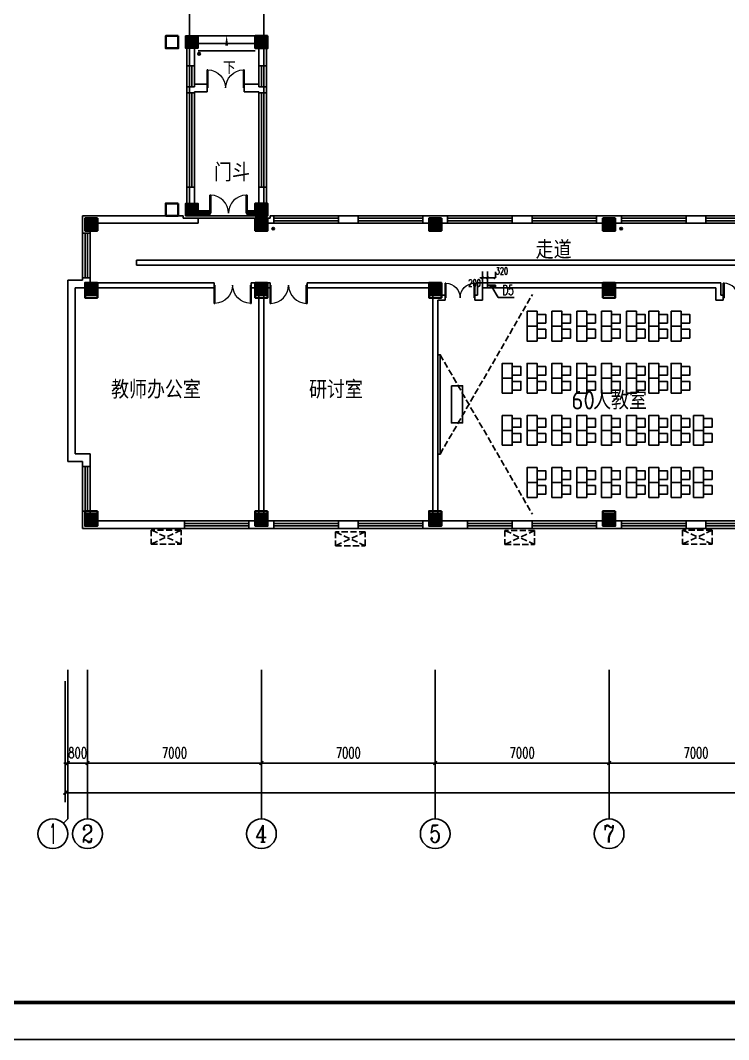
# Model space of a CAD drawing. Extents: x 0 to 302064749, y -59725395 to 1524223.
# Drawn here: x 207932774 to 210784476, y -11208410 to -7100807 of the extents above; entities that cross this region are included whole.
import ezdxf
from ezdxf.enums import TextEntityAlignment as Align

# ---------------------------------------------------------------- set-up
doc = ezdxf.new("R2010")
doc.units = 0
doc.header["$LTSCALE"] = 1000
doc.linetypes.add('DASH', pattern=[0.35, 0.25, -0.1])
for name, color, linetype in [('0-底图', 7, 'Continuous'), ('AXIS', 3, 'Continuous'), ('AXIS_TEXT', 7, 'Continuous'), ('BTTK', 7, 'Continuous'), ('CABLETRAY', 4, 'Continuous'), ('COLU', 7, 'Continuous'), ('COLU_HATCH', 251, 'Continuous'), ('CURTWALL', 4, 'Continuous'), ('DIM_SYMB', 3, 'Continuous'), ('PUB_TEXT', 7, 'Continuous'), ('PUB_TITLE', 4, 'Continuous'), ('STAIR', 2, 'Continuous'), ('TEXT', 7, 'Continuous'), ('WALL', 2, 'Continuous'), ('WINDOW', 4, 'Continuous'), ('家具', 8, 'Continuous'), ('排水', 153, 'Continuous'), ('电洞建筑', 20, 'Continuous'), ('看线', 30, 'Continuous'), ('空调外机', 211, 'Continuous')]:
    doc.layers.add(name, color=color, linetype=linetype)
doc.layers.add('砼柱', color=2, linetype='Continuous', lineweight=35)
doc.styles.add('_TCH_AXIS', font='COMPLEX', dxfattribs={"bigfont": 'GBCBIG'})
doc.styles.add('_TCH_DIM', font='SIMPLEX', dxfattribs={"width": 0.8, "height": 5, "bigfont": 'HZTXT'})
doc.styles.add('_TEL_DIM', font='simplex.shx', dxfattribs={"width": 0.8, "height": 3.5, "bigfont": 'gbcbig.shx'})
doc.styles.add('A_DIM_T3', font='simplex.shx', dxfattribs={"width": 0.7, "bigfont": 'gbcbig.shx'})
doc.styles.add('COMPLEX', font='COMPLEX')
doc.styles.add('HZ(TK)', font='geniso.shx', dxfattribs={"width": 0.9, "bigfont": 'hztxt.shx'})
doc.styles.get("Standard").update_dxf_attribs({"font": 'geniso.shx', "bigfont": 'hztxt.shx'})
doc.dimstyles.new('_TCH_ARCH&&100', dxfattribs={"dimtxt": 280, "dimasz": 100, "dimexe": 250, "dimexo": 300, "dimgap": 135, "dimtad": 1, "dimdec": 0, "dimzin": 0, "dimdsep": 46, "dimtxsty": 'A_DIM_T3', "dimblk": 'ARCHTICK', "dimcen": 0.09, "dimclrt": 7, "dimazin": 2, "dimtfac": 1, "dimtdec": 0, "dimtix": 1, "dimtmove": 2, "dimatfit": 3, "dimfxl": 150, "dimtolj": 1, "dimtzin": 0, "dimarcsym": 0})
doc.dimstyles.new('_TCH_ARCH&&150', dxfattribs={"dimtxt": 420, "dimasz": 150, "dimexe": 375, "dimexo": 450, "dimgap": 202.5, "dimtad": 1, "dimdec": 0, "dimzin": 0, "dimdsep": 46, "dimtxsty": 'A_DIM_T3', "dimblk": 'ARCHTICK', "dimcen": 0.09, "dimclrt": 7, "dimazin": 2, "dimtfac": 1, "dimtdec": 0, "dimtix": 1, "dimtmove": 2, "dimatfit": 3, "dimfxl": 150, "dimtolj": 1, "dimtzin": 0, "dimarcsym": 0})

# ---------------------------------------------------------------- blocks, each defined once
blk = doc.blocks.new('vhtemplate_2020年新竖式图框_A0')
at = {"layer": 'PUB_TITLE', "color": 7}
blk.add_lwpolyline([(0, 0), (1189, 0), (1189, 841), (0, 841)], close=True, dxfattribs=at)
at = {"layer": 'PUB_TITLE', "const_width": 1}
blk.add_lwpolyline([(25, 10), (1179, 10), (1179, 831), (25, 831)], close=True, dxfattribs=at)
at = {"layer": 'BTTK', "color": 4, "style": 'HZ(TK)', "width": 0.9}
for tag, p in [('合作单位', (1144, 743.5)), ('建设单位', (1144, 209.5)), ('工程名称', (1144, 176.5)), ('子项名称', (1154, 160)), ('图纸名称', (1144, 141))]:
    blk.add_attdef(tag, text='', height=3.5, dxfattribs=at).set_placement(p, align=Align.MIDDLE_CENTER)
for tag, p in [('注册证书号', (1156.5, 309.01)), ('注册印章号', (1156.5, 301.01)), ('设计号', (1154, 193)), ('图别', (1137.75, 34)), ('图号', (1170.25, 34)), ('版本号', (1137.75, 26)), ('日期', (1170.25, 26))]:
    blk.add_attdef(tag, text='', height=3.5, dxfattribs=at).set_placement(p, align=Align.MIDDLE)
blk = doc.blocks.new('_ArchTick')
at = {"color": 0, "linetype": 'ByBlock', "const_width": 0.4}
blk.add_lwpolyline([(-0.5, -0.5), (0.5, 0.5)], dxfattribs=at)
blk = doc.blocks.new('*D990')
at = {"layer": 'Defpoints', "color": 0, "transparency": 16777216}
for p in [(2077230, -81232), (2077550, -80935), (2077550, -81232)]:
    blk.add_point(p, dxfattribs=at)
at = {"layer": '电洞建筑', "color": 0, "lineweight": -2, "transparency": 16777216}
for p, q in [((2077230, -80932), (2077230, -80685)), ((2077550, -80932), (2077550, -80685)), ((2077230, -80935), (2077550, -80935))]:
    blk.add_line(p, q, dxfattribs=at)
at = {"layer": '电洞建筑', "color": 0, "lineweight": -2, "transparency": 16777216, "xscale": 100, "yscale": 100, "zscale": 100, "rotation": 180}
blk.add_blockref('_ArchTick', (2077230, -80935), dxfattribs=at)
at = {"layer": '电洞建筑', "color": 0, "lineweight": -2, "transparency": 16777216, "xscale": 100, "yscale": 100, "zscale": 100}
blk.add_blockref('_ArchTick', (2077550, -80935), dxfattribs=at)
at = {"layer": '电洞建筑', "color": 7, "transparency": 16777216, "insert": (2077813, -80658), "char_height": 280, "attachment_point": 5, "style": 'A_DIM_T3'}
blk.add_mtext('\\A1;320', dxfattribs=at)
blk = doc.blocks.new('js')
at = {"layer": '家具', "linetype": 'DASH'}
for points in [[(569568, 805988), (573281, 812418)], [(569568, 809988), (573281, 803558)]]:
    blk.add_lwpolyline(points, dxfattribs=at)
at = {"layer": '家具'}
for points in [[(573068, 811738), (573068, 811138), (573468, 811138), (573468, 811738)], [(574068, 811738), (574068, 811138), (574468, 811138), (574468, 811738)], [(575068, 811738), (575068, 811138), (575468, 811138), (575468, 811738)], [(576068, 811738), (576068, 811138), (576468, 811138), (576468, 811738)], [(577068, 811738), (577068, 811138), (577468, 811138), (577468, 811738)], [(577968, 811738), (577968, 811138), (578368, 811138), (578368, 811738)], [(578868, 811738), (578868, 811138), (579268, 811138), (579268, 811738)], [(573468, 811613), (573468, 811263), (573818, 811263), (573818, 811613)], [(574468, 811613), (574468, 811263), (574818, 811263), (574818, 811613)], [(575468, 811613), (575468, 811263), (575818, 811263), (575818, 811613)], [(576468, 811613), (576468, 811263), (576818, 811263), (576818, 811613)], [(577468, 811613), (577468, 811263), (577818, 811263), (577818, 811613)], [(578368, 811613), (578368, 811263), (578718, 811263), (578718, 811613)], [(579268, 811613), (579268, 811263), (579618, 811263), (579618, 811613)], [(573068, 811138), (573068, 810538), (573468, 810538), (573468, 811138)], [(573468, 811013), (573468, 810663), (573818, 810663), (573818, 811013)], [(574068, 811138), (574068, 810538), (574468, 810538), (574468, 811138)], [(574468, 811013), (574468, 810663), (574818, 810663), (574818, 811013)], [(575068, 811138), (575068, 810538), (575468, 810538), (575468, 811138)], [(575468, 811013), (575468, 810663), (575818, 810663), (575818, 811013)], [(576068, 811138), (576068, 810538), (576468, 810538), (576468, 811138)], [(576468, 811013), (576468, 810663), (576818, 810663), (576818, 811013)], [(577068, 811138), (577068, 810538), (577468, 810538), (577468, 811138)], [(577468, 811013), (577468, 810663), (577818, 810663), (577818, 811013)], [(577968, 811138), (577968, 810538), (578368, 810538), (578368, 811138)], [(578368, 811013), (578368, 810663), (578718, 810663), (578718, 811013)], [(578868, 811138), (578868, 810538), (579268, 810538), (579268, 811138)], [(579268, 811013), (579268, 810663), (579618, 810663), (579618, 811013)], [(569468, 805988), (569468, 809988), (569568, 809988), (569568, 805988)], [(572068, 809038), (572068, 809638), (572468, 809638), (572468, 809038)], [(573068, 809038), (573068, 809638), (573468, 809638), (573468, 809038)], [(574068, 809038), (574068, 809638), (574468, 809638), (574468, 809038)], [(575068, 809038), (575068, 809638), (575468, 809638), (575468, 809038)], [(576068, 809038), (576068, 809638), (576468, 809638), (576468, 809038)], [(577068, 809038), (577068, 809638), (577468, 809638), (577468, 809038)], [(577968, 809038), (577968, 809638), (578368, 809638), (578368, 809038)], [(578868, 809038), (578868, 809638), (579268, 809638), (579268, 809038)], [(572468, 809163), (572468, 809513), (572818, 809513), (572818, 809163)], [(573468, 809163), (573468, 809513), (573818, 809513), (573818, 809163)], [(574468, 809163), (574468, 809513), (574818, 809513), (574818, 809163)], [(575468, 809163), (575468, 809513), (575818, 809513), (575818, 809163)], [(576468, 809163), (576468, 809513), (576818, 809513), (576818, 809163)], [(577468, 809163), (577468, 809513), (577818, 809513), (577818, 809163)], [(578368, 809163), (578368, 809513), (578718, 809513), (578718, 809163)], [(579268, 809163), (579268, 809513), (579618, 809513), (579618, 809163)], [(572068, 808438), (572068, 809038), (572468, 809038), (572468, 808438)], [(572468, 808563), (572468, 808913), (572818, 808913), (572818, 808563)], [(573068, 808438), (573068, 809038), (573468, 809038), (573468, 808438)], [(573468, 808563), (573468, 808913), (573818, 808913), (573818, 808563)], [(574068, 808438), (574068, 809038), (574468, 809038), (574468, 808438)], [(574468, 808563), (574468, 808913), (574818, 808913), (574818, 808563)], [(575068, 808438), (575068, 809038), (575468, 809038), (575468, 808438)], [(575468, 808563), (575468, 808913), (575818, 808913), (575818, 808563)], [(576068, 808438), (576068, 809038), (576468, 809038), (576468, 808438)], [(576468, 808563), (576468, 808913), (576818, 808913), (576818, 808563)], [(577068, 808438), (577068, 809038), (577468, 809038), (577468, 808438)], [(577468, 808563), (577468, 808913), (577818, 808913), (577818, 808563)], [(577968, 808438), (577968, 809038), (578368, 809038), (578368, 808438)], [(578368, 808563), (578368, 808913), (578718, 808913), (578718, 808563)], [(578868, 808438), (578868, 809038), (579268, 809038), (579268, 808438)], [(579268, 808563), (579268, 808913), (579618, 808913), (579618, 808563)], [(570018, 808738), (570468, 808738), (570468, 807238), (570018, 807238)], [(572068, 806938), (572068, 807538), (572468, 807538), (572468, 806938)], [(572468, 807063), (572468, 807413), (572818, 807413), (572818, 807063)], [(573068, 806938), (573068, 807538), (573468, 807538), (573468, 806938)], [(573468, 807063), (573468, 807413), (573818, 807413), (573818, 807063)], [(574068, 806938), (574068, 807538), (574468, 807538), (574468, 806938)], [(574468, 807063), (574468, 807413), (574818, 807413), (574818, 807063)], [(575068, 806938), (575068, 807538), (575468, 807538), (575468, 806938)], [(575468, 807063), (575468, 807413), (575818, 807413), (575818, 807063)], [(576068, 806938), (576068, 807538), (576468, 807538), (576468, 806938)], [(576468, 807063), (576468, 807413), (576818, 807413), (576818, 807063)], [(577068, 806938), (577068, 807538), (577468, 807538), (577468, 806938)], [(577468, 807063), (577468, 807413), (577818, 807413), (577818, 807063)], [(577968, 806938), (577968, 807538), (578368, 807538), (578368, 806938)], [(578368, 807063), (578368, 807413), (578718, 807413), (578718, 807063)], [(578868, 806938), (578868, 807538), (579268, 807538), (579268, 806938)], [(579268, 807063), (579268, 807413), (579618, 807413), (579618, 807063)], [(579768, 806938), (579768, 807538), (580168, 807538), (580168, 806938)], [(580168, 807063), (580168, 807413), (580518, 807413), (580518, 807063)], [(572068, 806338), (572068, 806938), (572468, 806938), (572468, 806338)], [(572468, 806463), (572468, 806813), (572818, 806813), (572818, 806463)], [(573068, 806338), (573068, 806938), (573468, 806938), (573468, 806338)], [(573468, 806463), (573468, 806813), (573818, 806813), (573818, 806463)], [(574068, 806338), (574068, 806938), (574468, 806938), (574468, 806338)], [(574468, 806463), (574468, 806813), (574818, 806813), (574818, 806463)], [(575068, 806338), (575068, 806938), (575468, 806938), (575468, 806338)], [(575468, 806463), (575468, 806813), (575818, 806813), (575818, 806463)], [(576068, 806338), (576068, 806938), (576468, 806938), (576468, 806338)], [(576468, 806463), (576468, 806813), (576818, 806813), (576818, 806463)], [(577068, 806338), (577068, 806938), (577468, 806938), (577468, 806338)], [(577468, 806463), (577468, 806813), (577818, 806813), (577818, 806463)], [(577968, 806338), (577968, 806938), (578368, 806938), (578368, 806338)], [(578368, 806463), (578368, 806813), (578718, 806813), (578718, 806463)], [(578868, 806338), (578868, 806938), (579268, 806938), (579268, 806338)], [(579268, 806463), (579268, 806813), (579618, 806813), (579618, 806463)], [(579768, 806338), (579768, 806938), (580168, 806938), (580168, 806338)], [(580168, 806463), (580168, 806813), (580518, 806813), (580518, 806463)], [(573068, 804838), (573068, 805438), (573468, 805438), (573468, 804838)], [(573468, 804963), (573468, 805313), (573818, 805313), (573818, 804963)], [(574068, 804838), (574068, 805438), (574468, 805438), (574468, 804838)], [(574468, 804963), (574468, 805313), (574818, 805313), (574818, 804963)], [(575068, 804838), (575068, 805438), (575468, 805438), (575468, 804838)], [(575468, 804963), (575468, 805313), (575818, 805313), (575818, 804963)], [(576068, 804838), (576068, 805438), (576468, 805438), (576468, 804838)], [(576468, 804963), (576468, 805313), (576818, 805313), (576818, 804963)], [(577068, 804838), (577068, 805438), (577468, 805438), (577468, 804838)], [(577468, 804963), (577468, 805313), (577818, 805313), (577818, 804963)], [(577968, 804838), (577968, 805438), (578368, 805438), (578368, 804838)], [(578368, 804963), (578368, 805313), (578718, 805313), (578718, 804963)], [(578868, 804838), (578868, 805438), (579268, 805438), (579268, 804838)], [(579268, 804963), (579268, 805313), (579618, 805313), (579618, 804963)], [(579768, 804838), (579768, 805438), (580168, 805438), (580168, 804838)], [(580168, 804963), (580168, 805313), (580518, 805313), (580518, 804963)], [(573068, 804238), (573068, 804838), (573468, 804838), (573468, 804238)], [(573468, 804363), (573468, 804713), (573818, 804713), (573818, 804363)], [(574068, 804238), (574068, 804838), (574468, 804838), (574468, 804238)], [(574468, 804363), (574468, 804713), (574818, 804713), (574818, 804363)], [(575068, 804238), (575068, 804838), (575468, 804838), (575468, 804238)], [(575468, 804363), (575468, 804713), (575818, 804713), (575818, 804363)], [(576068, 804238), (576068, 804838), (576468, 804838), (576468, 804238)], [(576468, 804363), (576468, 804713), (576818, 804713), (576818, 804363)], [(577068, 804238), (577068, 804838), (577468, 804838), (577468, 804238)], [(577468, 804363), (577468, 804713), (577818, 804713), (577818, 804363)], [(577968, 804238), (577968, 804838), (578368, 804838), (578368, 804238)], [(578368, 804363), (578368, 804713), (578718, 804713), (578718, 804363)], [(578868, 804238), (578868, 804838), (579268, 804838), (579268, 804238)], [(579268, 804363), (579268, 804713), (579618, 804713), (579618, 804363)], [(579768, 804238), (579768, 804838), (580168, 804838), (580168, 804238)], [(580168, 804363), (580168, 804713), (580518, 804713), (580518, 804363)]]:
    blk.add_lwpolyline(points, close=True, dxfattribs=at)
blk = doc.blocks.new('ng')
at = {"layer": '排水'}
for p, q in [((345991, 781358), (346091, 781358)), ((346041, 781408), (346041, 781308))]:
    blk.add_line(p, q, dxfattribs=at)
blk.add_circle((346041, 781358), 50, dxfattribs=at)
blk = doc.blocks.new('1111')
at = {"layer": 'COLU_HATCH'}
h = blk.add_hatch(color=256, dxfattribs=at)
h.dxf.hatch_style = 1
h.paths.add_polyline_path([(1103542, 1047441), (1103542, 1047941), (1103042, 1047941), (1103042, 1047441)])
h = blk.add_hatch(color=256, dxfattribs=at)
h.dxf.hatch_style = 1
h.paths.add_polyline_path([(1106342, 1047441), (1106342, 1047941), (1105842, 1047941), (1105842, 1047441)])
h = blk.add_hatch(color=256, dxfattribs=at)
h.dxf.hatch_style = 1
h.paths.add_polyline_path([(1103542, 1040691), (1103542, 1041191), (1103042, 1041191), (1103042, 1040691)])
h = blk.add_hatch(color=256, dxfattribs=at)
h.dxf.hatch_style = 1
h.paths.add_polyline_path([(1106342, 1040691), (1106342, 1041191), (1105842, 1041191), (1105842, 1040691)])
h = blk.add_hatch(color=256, dxfattribs=at)
h.dxf.hatch_style = 1
h.paths.add_polyline_path([(1099492, 1040091), (1099492, 1040591), (1098992, 1040591), (1098992, 1040091)])
h = blk.add_hatch(color=256, dxfattribs=at)
h.dxf.hatch_style = 1
h.paths.add_polyline_path([(1106342, 1040091), (1106342, 1040591), (1105842, 1040591), (1105842, 1040091)])
h = blk.add_hatch(color=256, dxfattribs=at)
h.dxf.hatch_style = 1
h.paths.add_polyline_path([(1113342, 1040091), (1113342, 1040591), (1112842, 1040591), (1112842, 1040091)])
h = blk.add_hatch(color=256, dxfattribs=at)
h.dxf.hatch_style = 1
h.paths.add_polyline_path([(1120342, 1040091), (1120342, 1040591), (1119842, 1040591), (1119842, 1040091)])
h = blk.add_hatch(color=256, dxfattribs=at)
h.dxf.hatch_style = 1
h.paths.add_polyline_path([(1099492, 1037491), (1099492, 1037991), (1098992, 1037991), (1098992, 1037491)])
h = blk.add_hatch(color=256, dxfattribs=at)
h.dxf.hatch_style = 1
h.paths.add_polyline_path([(1106342, 1037491), (1106342, 1037991), (1105842, 1037991), (1105842, 1037491)])
h = blk.add_hatch(color=256, dxfattribs=at)
h.dxf.hatch_style = 1
h.paths.add_polyline_path([(1113342, 1037491), (1113342, 1037991), (1112842, 1037991), (1112842, 1037491)])
h = blk.add_hatch(color=256, dxfattribs=at)
h.dxf.hatch_style = 1
h.paths.add_polyline_path([(1120342, 1037491), (1120342, 1037991), (1119842, 1037991), (1119842, 1037491)])
h = blk.add_hatch(color=256, dxfattribs=at)
h.dxf.hatch_style = 1
h.paths.add_polyline_path([(1099492, 1028191), (1099492, 1028691), (1098992, 1028691), (1098992, 1028191)])
h = blk.add_hatch(color=256, dxfattribs=at)
h.dxf.hatch_style = 1
h.paths.add_polyline_path([(1106342, 1028191), (1106342, 1028691), (1105842, 1028691), (1105842, 1028191)])
h = blk.add_hatch(color=256, dxfattribs=at)
h.dxf.hatch_style = 1
h.paths.add_polyline_path([(1113342, 1028191), (1113342, 1028691), (1112842, 1028691), (1112842, 1028191)])
h = blk.add_hatch(color=256, dxfattribs=at)
h.dxf.hatch_style = 1
h.paths.add_polyline_path([(1120342, 1028191), (1120342, 1028691), (1119842, 1028691), (1119842, 1028191)])
at = {"layer": 'COLU'}
for points in [[(1103542, 1047441), (1103542, 1047941), (1103042, 1047941), (1103042, 1047441)], [(1106342, 1047441), (1106342, 1047941), (1105842, 1047941), (1105842, 1047441)], [(1103542, 1040691), (1103542, 1041191), (1103042, 1041191), (1103042, 1040691)], [(1106342, 1040691), (1106342, 1041191), (1105842, 1041191), (1105842, 1040691)], [(1099492, 1040091), (1099492, 1040591), (1098992, 1040591), (1098992, 1040091)], [(1106342, 1040091), (1106342, 1040591), (1105842, 1040591), (1105842, 1040091)], [(1113342, 1040091), (1113342, 1040591), (1112842, 1040591), (1112842, 1040091)], [(1120342, 1040091), (1120342, 1040591), (1119842, 1040591), (1119842, 1040091)], [(1099492, 1037491), (1099492, 1037991), (1098992, 1037991), (1098992, 1037491)], [(1106342, 1037491), (1106342, 1037991), (1105842, 1037991), (1105842, 1037491)], [(1113342, 1037491), (1113342, 1037991), (1112842, 1037991), (1112842, 1037491)], [(1120342, 1037491), (1120342, 1037991), (1119842, 1037991), (1119842, 1037491)], [(1099492, 1028191), (1099492, 1028691), (1098992, 1028691), (1098992, 1028191)], [(1106342, 1028191), (1106342, 1028691), (1105842, 1028691), (1105842, 1028191)], [(1113342, 1028191), (1113342, 1028691), (1112842, 1028691), (1112842, 1028191)], [(1120342, 1028191), (1120342, 1028691), (1119842, 1028691), (1119842, 1028191)]]:
    blk.add_lwpolyline(points, close=True, dxfattribs=at)
blk = doc.blocks.new('_AXISO')
blk.add_circle((0, 0), 0.5)
at = {"layer": 'AXIS_TEXT', "style": 'COMPLEX', "width": 1.041667}
blk.add_attdef('A', text='', height=0.56, dxfattribs=at).set_placement((-0.25, -0.28), (0.25, -0.28), align=Align.FIT)
blk = doc.blocks.new('rtyu')
at = {"layer": '砼柱', "lineweight": 35}
for points in [[(2824858, 663590), (2824358, 663590), (2824358, 663090), (2824858, 663090)], [(2824858, 663590), (2824358, 663590), (2824358, 663090), (2824858, 663090)], [(2828458, 663590), (2827958, 663590), (2827958, 663090), (2828458, 663090)], [(2828458, 663590), (2827958, 663590), (2827958, 663090), (2828458, 663090)], [(2824858, 656840), (2824358, 656840), (2824358, 656340), (2824858, 656340)], [(2824858, 656840), (2824358, 656840), (2824358, 656340), (2824858, 656340)], [(2828458, 656840), (2827958, 656840), (2827958, 656340), (2828458, 656340)], [(2828458, 656840), (2827958, 656840), (2827958, 656340), (2828458, 656340)], [(2821608, 656240), (2821108, 656240), (2821108, 655740), (2821608, 655740)], [(2821608, 656240), (2821108, 656240), (2821108, 655740), (2821608, 655740)], [(2828458, 656240), (2827958, 656240), (2827958, 655740), (2828458, 655740)], [(2828458, 656240), (2827958, 656240), (2827958, 655740), (2828458, 655740)], [(2835458, 656240), (2834958, 656240), (2834958, 655740), (2835458, 655740)], [(2835458, 656240), (2834958, 656240), (2834958, 655740), (2835458, 655740)], [(2842458, 656240), (2841958, 656240), (2841958, 655740), (2842458, 655740)], [(2842458, 656240), (2841958, 656240), (2841958, 655740), (2842458, 655740)], [(2821608, 653640), (2821108, 653640), (2821108, 653040), (2821608, 653040)], [(2821608, 653640), (2821108, 653640), (2821108, 653040), (2821608, 653040)], [(2828458, 653640), (2827958, 653640), (2827958, 653040), (2828458, 653040)], [(2828458, 653640), (2827958, 653640), (2827958, 653040), (2828458, 653040)], [(2835458, 653640), (2834958, 653640), (2834958, 653040), (2835458, 653040)], [(2835458, 653640), (2834958, 653640), (2834958, 653040), (2835458, 653040)], [(2842458, 653640), (2841958, 653640), (2841958, 653040), (2842458, 653040)], [(2842458, 653640), (2841958, 653640), (2841958, 653040), (2842458, 653040)], [(2821608, 644440), (2821108, 644440), (2821108, 643840), (2821608, 643840)], [(2821608, 644440), (2821108, 644440), (2821108, 643840), (2821608, 643840)], [(2828458, 644440), (2827958, 644440), (2827958, 643840), (2828458, 643840)], [(2828458, 644440), (2827958, 644440), (2827958, 643840), (2828458, 643840)], [(2835458, 644440), (2834958, 644440), (2834958, 643840), (2835458, 643840)], [(2835458, 644440), (2834958, 644440), (2834958, 643840), (2835458, 643840)], [(2842458, 644440), (2841958, 644440), (2841958, 643840), (2842458, 643840)], [(2842458, 644440), (2841958, 644440), (2841958, 643840), (2842458, 643840)]]:
    blk.add_lwpolyline(points, close=True, dxfattribs=at)
blk = doc.blocks.new('A$C6D717843')
at = {"layer": 'TEXT'}
blk.add_blockref('rtyu', (-2821208, -641940), dxfattribs=at)
blk = doc.blocks.new('*D1050')
at = {"layer": 'AXIS', "color": 0, "lineweight": -2, "transparency": 16777216}
for p, q in [((1062933, -66404), (1062933, -70079)), ((1063733, -66404), (1063733, -70079)), ((1062933, -69704), (1062783, -69704)), ((1062933, -69704), (1063733, -69704)), ((1063733, -69704), (1063883, -69704))]:
    blk.add_line(p, q, dxfattribs=at)
at = {"layer": 'Defpoints', "color": 0, "transparency": 16777216}
for p in [(1062933, -65954), (1063733, -65954), (1063733, -69704)]:
    blk.add_point(p, dxfattribs=at)
at = {"layer": 'AXIS', "color": 0, "lineweight": -2, "transparency": 16777216, "xscale": 150, "yscale": 150, "zscale": 150}
blk.add_blockref('_ArchTick', (1062933, -69704), dxfattribs=at)
at = {"layer": 'AXIS', "color": 0, "lineweight": -2, "transparency": 16777216, "xscale": 150, "yscale": 150, "zscale": 150, "rotation": 180}
blk.add_blockref('_ArchTick', (1063733, -69704), dxfattribs=at)
at = {"layer": 'AXIS', "color": 7, "transparency": 16777216, "insert": (1063333, -69292), "char_height": 420, "attachment_point": 5, "style": 'A_DIM_T3'}
blk.add_mtext('\\A1;800', dxfattribs=at)
blk = doc.blocks.new('*D1051')
at = {"layer": 'AXIS', "color": 0, "lineweight": -2, "transparency": 16777216}
for p, q in [((1063733, -66404), (1063733, -70079)), ((1070733, -66404), (1070733, -70079)), ((1063733, -69704), (1070733, -69704))]:
    blk.add_line(p, q, dxfattribs=at)
at = {"layer": 'Defpoints', "color": 0, "transparency": 16777216}
for p in [(1063733, -65954), (1070733, -65954), (1070733, -69704)]:
    blk.add_point(p, dxfattribs=at)
at = {"layer": 'AXIS', "color": 0, "lineweight": -2, "transparency": 16777216, "xscale": 150, "yscale": 150, "zscale": 150, "rotation": 180}
blk.add_blockref('_ArchTick', (1063733, -69704), dxfattribs=at)
at = {"layer": 'AXIS', "color": 0, "lineweight": -2, "transparency": 16777216, "xscale": 150, "yscale": 150, "zscale": 150}
blk.add_blockref('_ArchTick', (1070733, -69704), dxfattribs=at)
at = {"layer": 'AXIS', "color": 7, "transparency": 16777216, "insert": (1067233, -69292), "char_height": 420, "attachment_point": 5, "style": 'A_DIM_T3'}
blk.add_mtext('\\A1;7000', dxfattribs=at)
blk = doc.blocks.new('*D1052')
at = {"layer": 'AXIS', "color": 0, "lineweight": -2, "transparency": 16777216}
for p, q in [((1070733, -66404), (1070733, -70079)), ((1077733, -66404), (1077733, -70079)), ((1070733, -69704), (1077733, -69704))]:
    blk.add_line(p, q, dxfattribs=at)
at = {"layer": 'Defpoints', "color": 0, "transparency": 16777216}
for p in [(1070733, -65954), (1077733, -65954), (1077733, -69704)]:
    blk.add_point(p, dxfattribs=at)
at = {"layer": 'AXIS', "color": 0, "lineweight": -2, "transparency": 16777216, "xscale": 150, "yscale": 150, "zscale": 150, "rotation": 180}
blk.add_blockref('_ArchTick', (1070733, -69704), dxfattribs=at)
at = {"layer": 'AXIS', "color": 0, "lineweight": -2, "transparency": 16777216, "xscale": 150, "yscale": 150, "zscale": 150}
blk.add_blockref('_ArchTick', (1077733, -69704), dxfattribs=at)
at = {"layer": 'AXIS', "color": 7, "transparency": 16777216, "insert": (1074233, -69292), "char_height": 420, "attachment_point": 5, "style": 'A_DIM_T3'}
blk.add_mtext('\\A1;7000', dxfattribs=at)
blk = doc.blocks.new('*D1053')
at = {"layer": 'AXIS', "color": 0, "lineweight": -2, "transparency": 16777216}
for p, q in [((1077733, -66404), (1077733, -70079)), ((1084733, -66404), (1084733, -70079)), ((1077733, -69704), (1084733, -69704))]:
    blk.add_line(p, q, dxfattribs=at)
at = {"layer": 'Defpoints', "color": 0, "transparency": 16777216}
for p in [(1077733, -65954), (1084733, -65954), (1084733, -69704)]:
    blk.add_point(p, dxfattribs=at)
at = {"layer": 'AXIS', "color": 0, "lineweight": -2, "transparency": 16777216, "xscale": 150, "yscale": 150, "zscale": 150, "rotation": 180}
blk.add_blockref('_ArchTick', (1077733, -69704), dxfattribs=at)
at = {"layer": 'AXIS', "color": 0, "lineweight": -2, "transparency": 16777216, "xscale": 150, "yscale": 150, "zscale": 150}
blk.add_blockref('_ArchTick', (1084733, -69704), dxfattribs=at)
at = {"layer": 'AXIS', "color": 7, "transparency": 16777216, "insert": (1081233, -69292), "char_height": 420, "attachment_point": 5, "style": 'A_DIM_T3'}
blk.add_mtext('\\A1;7000', dxfattribs=at)
blk = doc.blocks.new('*D1054')
at = {"layer": 'AXIS', "color": 0, "lineweight": -2, "transparency": 16777216}
for p, q in [((1084733, -66404), (1084733, -70079)), ((1091733, -66404), (1091733, -70079)), ((1084733, -69704), (1091733, -69704))]:
    blk.add_line(p, q, dxfattribs=at)
at = {"layer": 'Defpoints', "color": 0, "transparency": 16777216}
for p in [(1084733, -65954), (1091733, -65954), (1091733, -69704)]:
    blk.add_point(p, dxfattribs=at)
at = {"layer": 'AXIS', "color": 0, "lineweight": -2, "transparency": 16777216, "xscale": 150, "yscale": 150, "zscale": 150, "rotation": 180}
blk.add_blockref('_ArchTick', (1084733, -69704), dxfattribs=at)
at = {"layer": 'AXIS', "color": 0, "lineweight": -2, "transparency": 16777216, "xscale": 150, "yscale": 150, "zscale": 150}
blk.add_blockref('_ArchTick', (1091733, -69704), dxfattribs=at)
at = {"layer": 'AXIS', "color": 7, "transparency": 16777216, "insert": (1088233, -69292), "char_height": 420, "attachment_point": 5, "style": 'A_DIM_T3'}
blk.add_mtext('\\A1;7000', dxfattribs=at)
blk = doc.blocks.new('*D1069')
at = {"layer": 'AXIS', "color": 0, "lineweight": -2, "transparency": 16777216}
for p, q in [((1062833, -66404), (1062833, -71279)), ((1174033, -66404), (1174033, -71279)), ((1062833, -70904), (1174033, -70904))]:
    blk.add_line(p, q, dxfattribs=at)
at = {"layer": 'Defpoints', "color": 0, "transparency": 16777216}
for p in [(1062833, -65954), (1174033, -65954), (1174033, -70904)]:
    blk.add_point(p, dxfattribs=at)
at = {"layer": 'AXIS', "color": 0, "lineweight": -2, "transparency": 16777216, "xscale": 150, "yscale": 150, "zscale": 150, "rotation": 180}
blk.add_blockref('_ArchTick', (1062833, -70904), dxfattribs=at)
at = {"layer": 'AXIS', "color": 0, "lineweight": -2, "transparency": 16777216, "xscale": 150, "yscale": 150, "zscale": 150}
blk.add_blockref('_ArchTick', (1174033, -70904), dxfattribs=at)
at = {"layer": 'AXIS', "color": 7, "transparency": 16777216, "insert": (1118433, -70492), "char_height": 420, "attachment_point": 5, "style": 'A_DIM_T3'}
blk.add_mtext('\\A1;111200', dxfattribs=at)
blk = doc.blocks.new('$WINLIB2D$00000001')
at = {"color": 0}
for points in [[(-0.5, 0.5), (-0.5, -0.5)], [(-0.5, 0.5), (0.5, 0.5)], [(0.5, -0.5), (0.5, 0.5)], [(0.5, 0.167), (-0.5, 0.167)], [(0.5, -0.167), (-0.5, -0.167)], [(-0.5, -0.5), (0.5, -0.5)]]:
    blk.add_lwpolyline(points, dxfattribs=at)
blk = doc.blocks.new('$DorLib2D$00000002')
for p, q in [((-0.5, 0), (-0.5, 0.4875)), ((-0.475, 0.4875), (-0.5, 0.4875)), ((-0.475, 0), (-0.475, 0.4875)), ((0.475, 0), (0.475, 0.4875)), ((0.475, 0.4875), (0.5, 0.4875)), ((0.5, 0), (0.5, 0.4875)), ((-0.5, 0), (-0.475, 0)), ((0.5, 0), (0.475, 0))]:
    blk.add_line(p, q)
at = {"lineweight": 13}
for centre, start, end in [((-0.4875, 0), 0, 88.53072), ((0.4875, 0), 91.46928, 180)]:
    blk.add_arc(centre, 0.4875, start, end, dxfattribs=at)
blk = doc.blocks.new('*D1097')
at = {"layer": 'Defpoints', "color": 0, "transparency": 16777216}
for p in [(2077230, -80932), (2077030, -81632), (2077230, -81632)]:
    blk.add_point(p, dxfattribs=at)
at = {"layer": '电洞建筑', "color": 0, "lineweight": -2, "transparency": 16777216}
for p, q in [((2077030, -81332), (2077030, -80682)), ((2077230, -81332), (2077230, -80682)), ((2077030, -80932), (2076930, -80932)), ((2077030, -80932), (2077230, -80932)), ((2077230, -80932), (2077330, -80932))]:
    blk.add_line(p, q, dxfattribs=at)
at = {"layer": '电洞建筑', "color": 0, "lineweight": -2, "transparency": 16777216, "xscale": 100, "yscale": 100, "zscale": 100}
blk.add_blockref('_ArchTick', (2077030, -80932), dxfattribs=at)
at = {"layer": '电洞建筑', "color": 0, "lineweight": -2, "transparency": 16777216, "xscale": 100, "yscale": 100, "zscale": 100, "rotation": 180}
blk.add_blockref('_ArchTick', (2077230, -80932), dxfattribs=at)
at = {"layer": '电洞建筑', "color": 7, "transparency": 16777216, "insert": (2076714, -81140), "char_height": 280, "attachment_point": 5, "style": 'A_DIM_T3'}
blk.add_mtext('\\A1;200', dxfattribs=at)
blk = doc.blocks.new('gfhjghj')
blk.add_lwpolyline([(1067682.7, -47149.9), (1067682.7, -47649.9), (1068182.7, -47649.9)])
at = {"layer": 'AXIS'}
for p, q in [((1062932.7, -65954.1), (1062932.7, -71954.1)), ((1063732.7, -65954.1), (1063732.7, -71954.1)), ((1070732.7, -65954.1), (1070732.7, -71954.1)), ((1077732.7, -65954.1), (1077732.7, -71954.1)), ((1084732.7, -65954.1), (1084732.7, -71954.1)), ((1062757, -72129.8), (1062932.7, -71954.1))]:
    blk.add_line(p, q, dxfattribs=at)
at = {"layer": 'CURTWALL'}
for p, q in [((1068656.6, -47449.9), (1068182.7, -47449.9)), ((1068182.7, -47449.9), (1068182.7, -47649.9)), ((1068182.7, -47516.6), (1068656.6, -47516.6)), ((1068182.7, -47583.3), (1068656.6, -47583.3)), ((1068656.6, -47649.9), (1068656.6, -47449.9)), ((1070482.7, -47449.9), (1070156.6, -47449.9)), ((1070156.6, -47449.9), (1070156.6, -47649.9)), ((1070156.6, -47516.6), (1070482.7, -47516.6)), ((1070156.6, -47583.3), (1070482.7, -47583.3)), ((1070482.7, -47649.9), (1070482.7, -47449.9)), ((1068182.7, -47649.9), (1068656.6, -47649.9)), ((1070156.6, -47649.9), (1070482.7, -47649.9))]:
    blk.add_line(p, q, dxfattribs=at)
at = {"layer": 'DIM_SYMB'}
blk.add_lwpolyline([(1069332.7, -41258.7, 0, 0, 0), (1069332.7, -40349.9, 0, 120, 0), (1069332.7, -40799.9, 0, 0, 0)], format="xyseb", dxfattribs=at)
at = {"layer": 'STAIR'}
for p, q in [((1068182.7, -40399.9), (1070482.7, -40399.9)), ((1068182.7, -40699.9), (1070482.7, -40699.9)), ((1068182.7, -40999.9), (1070482.7, -40999.9))]:
    blk.add_line(p, q, dxfattribs=at)
at = {"layer": 'WALL'}
for p, q in [((1067732.7, -42549.9), (1067732.7, -40649.9)), ((1067732.7, -40649.9), (1068032.7, -40649.9)), ((1068032.7, -42349.9), (1068032.7, -40649.9)), ((1070632.7, -42349.9), (1070632.7, -40649.9)), ((1070632.7, -40649.9), (1070932.7, -40649.9)), ((1070932.7, -42549.9), (1070932.7, -40649.9)), ((1067732.7, -42549.9), (1067732.7, -42689.9)), ((1067732.7, -42689.9), (1068032.7, -42689.9)), ((1068542.7, -42349.9), (1068032.7, -42349.9)), ((1068032.7, -42689.9), (1068032.7, -42649.9)), ((1068032.7, -42649.9), (1068542.7, -42649.9)), ((1068542.7, -42649.9), (1068542.7, -42349.9)), ((1070632.7, -42349.9), (1070042.7, -42349.9)), ((1070042.7, -42349.9), (1070042.7, -42649.9)), ((1070042.7, -42649.9), (1070632.7, -42649.9)), ((1070632.7, -42649.9), (1070632.7, -42689.9)), ((1070632.7, -42689.9), (1070932.7, -42689.9)), ((1070932.7, -42689.9), (1070932.7, -42549.9)), ((1068032.7, -46499.9), (1067732.7, -46499.9)), ((1067732.7, -46499.9), (1067732.7, -47349.9)), ((1068032.7, -47349.9), (1068032.7, -46499.9)), ((1070932.7, -46499.9), (1070632.7, -46499.9)), ((1070632.7, -46499.9), (1070632.7, -47449.9)), ((1070932.7, -47449.9), (1070932.7, -46499.9)), ((1067732.7, -47349.9), (1068032.7, -47349.9)), ((1070632.7, -47449.9), (1070932.7, -47449.9)), ((1063532.7, -47649.9), (1067582.7, -47649.9)), ((1063532.7, -47649.9), (1063532.7, -48349.9)), ((1063832.7, -47949.9), (1067582.7, -47949.9)), ((1063832.7, -48349.9), (1063832.7, -47949.9)), ((1067582.7, -47649.9), (1067582.7, -47749.9)), ((1067582.7, -47749.9), (1068182.7, -47749.9)), ((1067582.7, -47949.9), (1068182.7, -47949.9)), ((1068182.7, -47749.9), (1068182.7, -47949.9)), ((1070482.7, -47749.9), (1071082.7, -47749.9)), ((1070482.7, -47749.9), (1070482.7, -47949.9)), ((1070482.7, -47949.9), (1071082.7, -47949.9)), ((1071232.7, -47649.9), (1071082.7, -47649.9)), ((1071082.7, -47649.9), (1071082.7, -47749.9)), ((1071082.7, -47949.9), (1071232.7, -47949.9)), ((1071232.7, -47949.9), (1071232.7, -47649.9)), ((1074632.7, -47649.9), (1073832.7, -47649.9)), ((1073832.7, -47649.9), (1073832.7, -47949.9)), ((1073832.7, -47949.9), (1074632.7, -47949.9)), ((1074632.7, -47949.9), (1074632.7, -47649.9)), ((1078232.7, -47649.9), (1077232.7, -47649.9)), ((1077232.7, -47649.9), (1077232.7, -47949.9)), ((1077232.7, -47949.9), (1078232.7, -47949.9)), ((1078232.7, -47949.9), (1078232.7, -47649.9)), ((1081632.7, -47649.9), (1080832.7, -47649.9)), ((1080832.7, -47649.9), (1080832.7, -47949.9)), ((1080832.7, -47949.9), (1081632.7, -47949.9)), ((1081632.7, -47949.9), (1081632.7, -47649.9)), ((1085232.7, -47649.9), (1084232.7, -47649.9)), ((1084232.7, -47649.9), (1084232.7, -47949.9)), ((1084232.7, -47949.9), (1085232.7, -47949.9)), ((1085232.7, -47949.9), (1085232.7, -47649.9)), ((1088632.7, -47649.9), (1087832.7, -47649.9)), ((1087832.7, -47649.9), (1087832.7, -47949.9)), ((1087832.7, -47949.9), (1088632.7, -47949.9)), ((1088632.7, -47949.9), (1088632.7, -47649.9)), ((1063532.7, -48349.9), (1063832.7, -48349.9)), ((1063532.7, -50249.9), (1062932.7, -50249.9)), ((1062932.7, -50249.9), (1062932.7, -57549.9)), ((1063832.7, -50149.9), (1063532.7, -50149.9)), ((1063532.7, -50149.9), (1063532.7, -50249.9)), ((1063832.7, -50349.9), (1063832.7, -50149.9)), ((1068825.2, -50349.9), (1063832.7, -50349.9)), ((1068825.2, -50549.9), (1068825.2, -50349.9)), ((1070732.7, -50349.9), (1070325.2, -50349.9)), ((1070325.2, -50349.9), (1070325.2, -50549.9)), ((1071079, -50349.9), (1070732.7, -50349.9)), ((1071079, -50549.9), (1071079, -50349.9)), ((1077832.7, -50349.9), (1072579, -50349.9)), ((1072579, -50349.9), (1072579, -50549.9)), ((1077832.7, -50349.9), (1077832.7, -50849.9)), ((1079432.7, -50349.9), (1089232.7, -50349.9)), ((1079432.7, -50349.9), (1079432.7, -50849.9)), ((1089232.7, -50349.9), (1089232.7, -50849.9)), ((1063732.7, -50549.9), (1063232.7, -50549.9)), ((1063232.7, -50549.9), (1063232.7, -57249.9)), ((1063732.7, -50549.9), (1068825.2, -50549.9)), ((1070325.2, -50549.9), (1070632.7, -50549.9)), ((1070632.7, -50549.9), (1070632.7, -59949.9)), ((1070832.7, -50549.9), (1070832.7, -59949.9)), ((1070832.7, -50549.9), (1071079, -50549.9)), ((1072579, -50549.9), (1077632.7, -50549.9)), ((1077632.7, -50549.9), (1077632.7, -50949.9)), ((1078132.7, -50849.9), (1077832.7, -50849.9)), ((1078132.7, -51049.9), (1078132.7, -50849.9)), ((1079432.7, -50849.9), (1079332.7, -50849.9)), ((1079332.7, -50849.9), (1079332.7, -51049.9)), ((1079632.7, -50549.9), (1089032.7, -50549.9)), ((1079632.7, -50549.9), (1079632.7, -50849.9)), ((1079632.7, -50849.9), (1079632.7, -50849.9)), ((1079632.7, -50849.9), (1079632.7, -51049.9)), ((1089032.7, -50549.9), (1089032.7, -51049.9)), ((1089332.7, -50849.9), (1089232.7, -50849.9)), ((1089332.7, -51049.9), (1089332.7, -50849.9)), ((1077632.7, -50949.9), (1077632.7, -59949.9)), ((1077832.7, -51049.9), (1078132.7, -51049.9)), ((1077832.7, -51049.9), (1077832.7, -59949.9)), ((1079332.7, -51049.9), (1079532.7, -51049.9)), ((1079532.7, -51049.9), (1079632.7, -51049.9)), ((1089032.7, -51049.9), (1089332.7, -51049.9)), ((1063232.7, -57249.9), (1063832.7, -57249.9)), ((1063832.7, -57749.9), (1063832.7, -57249.9)), ((1062932.7, -57549.9), (1063532.7, -57549.9)), ((1063532.7, -57549.9), (1063532.7, -57749.9)), ((1063532.7, -57749.9), (1063832.7, -57749.9)), ((1063832.7, -59549.9), (1063532.7, -59549.9)), ((1063532.7, -59549.9), (1063532.7, -60249.9)), ((1063832.7, -59949.9), (1063832.7, -59549.9)), ((1067632.7, -59949.9), (1063832.7, -59949.9)), ((1067632.7, -60249.9), (1067632.7, -59949.9)), ((1070632.7, -59949.9), (1070232.7, -59949.9)), ((1070232.7, -59949.9), (1070232.7, -60249.9)), ((1071232.7, -59949.9), (1070832.7, -59949.9)), ((1071232.7, -60249.9), (1071232.7, -59949.9)), ((1074632.7, -59949.9), (1073832.7, -59949.9)), ((1073832.7, -59949.9), (1073832.7, -60249.9)), ((1074632.7, -60249.9), (1074632.7, -59949.9)), ((1077632.7, -59949.9), (1077232.7, -59949.9)), ((1077232.7, -59949.9), (1077232.7, -60249.9)), ((1079032.7, -59949.9), (1077832.7, -59949.9)), ((1079032.7, -60249.9), (1079032.7, -59949.9)), ((1081632.7, -59949.9), (1080832.7, -59949.9)), ((1080832.7, -59949.9), (1080832.7, -60249.9)), ((1081632.7, -60249.9), (1081632.7, -59949.9)), ((1085232.7, -59949.9), (1084232.7, -59949.9)), ((1084232.7, -59949.9), (1084232.7, -60249.9)), ((1085232.7, -60249.9), (1085232.7, -59949.9)), ((1088632.7, -59949.9), (1087832.7, -59949.9)), ((1087832.7, -59949.9), (1087832.7, -60249.9)), ((1088632.7, -60249.9), (1088632.7, -59949.9)), ((1063532.7, -60249.9), (1067632.7, -60249.9)), ((1070232.7, -60249.9), (1070732.7, -60249.9)), ((1070732.7, -60249.9), (1071232.7, -60249.9)), ((1073832.7, -60249.9), (1074632.7, -60249.9)), ((1077232.7, -60249.9), (1077732.7, -60249.9)), ((1077732.7, -60249.9), (1079032.7, -60249.9)), ((1080832.7, -60249.9), (1081632.7, -60249.9)), ((1084232.7, -60249.9), (1085232.7, -60249.9)), ((1087832.7, -60249.9), (1088632.7, -60249.9))]:
    blk.add_line(p, q, dxfattribs=at)
at = {"layer": '看线'}
for p, q in [((1067932.7, -47749.9), (1070732.7, -47749.9)), ((1070432.7, -47649.9), (1068072.7, -47649.9))]:
    blk.add_line(p, q, dxfattribs=at)
blk.add_lwpolyline([(1070832.7, -27349.9), (1067832.7, -27349.9), (1067832.7, -40349.9), (1067832.7, -47649.9), (1070832.7, -47649.9), (1070832.7, -40349.9)], close=True, dxfattribs=at)
at = {"layer": '空调外机', "linetype": 'DASH'}
for p, q in [((1067495.3, -60315.3), (1066295.3, -60877.8)), ((1067495.3, -60877.8), (1066295.3, -60315.3)), ((1081735.1, -60330.1), (1080535.1, -60892.6)), ((1081735.1, -60892.6), (1080535.1, -60330.1)), ((1088885.6, -60314.8), (1087685.6, -60877.3)), ((1088885.6, -60877.3), (1087685.6, -60314.8)), ((1074913.8, -60387.9), (1073713.8, -60950.4)), ((1074913.8, -60950.4), (1073713.8, -60387.9))]:
    blk.add_line(p, q, dxfattribs=at)
for points in [[(1067495.3, -60315.3), (1066295.3, -60315.3), (1066295.3, -60877.8), (1067495.3, -60877.8)], [(1081735.1, -60330.1), (1080535.1, -60330.1), (1080535.1, -60892.6), (1081735.1, -60892.6)], [(1088885.6, -60314.8), (1087685.6, -60314.8), (1087685.6, -60877.3), (1088885.6, -60877.3)], [(1074913.8, -60387.9), (1073713.8, -60387.9), (1073713.8, -60950.4), (1074913.8, -60950.4)]]:
    blk.add_lwpolyline(points, close=True, dxfattribs=at)
for name, p in [('A$C6D717843', (1063732.7, -62049.9)), ('1111', (-35359.3, -1088341))]:
    blk.add_blockref(name, p)
at = {"layer": 'AXIS'}
ref = blk.add_blockref('_AXISO', (1062332.7, -72554.1), dxfattribs=dict(at, xscale=1200, yscale=1200, zscale=1200))
ref.add_attrib('A', '1', dxfattribs={"layer": 'AXIS_TEXT', "height": 817.2, "style": '_TCH_AXIS', "width": 0.555556}).set_placement((1062235.5, -72962.6), (1062430, -72962.6), align=Align.FIT)
ref = blk.add_blockref('_AXISO', (1063732.7, -72554.1), dxfattribs=dict(at, xscale=1200, yscale=1200, zscale=1200))
ref.add_attrib('A', '2', dxfattribs={"layer": 'AXIS_TEXT', "height": 698.9, "style": '_TCH_AXIS'}).set_placement((1063499.8, -72903.5), (1063965.7, -72903.5), align=Align.FIT)
ref = blk.add_blockref('_AXISO', (1070732.7, -72554.1), dxfattribs=dict(at, xscale=1200, yscale=1200, zscale=1200))
ref.add_attrib('A', '4', dxfattribs={"layer": 'AXIS_TEXT', "height": 683.5, "style": '_TCH_AXIS', "width": 0.9375}).set_placement((1070488.6, -72895.8), (1070976.9, -72895.8), align=Align.FIT)
ref = blk.add_blockref('_AXISO', (1077732.7, -72554.1), dxfattribs=dict(at, xscale=1200, yscale=1200, zscale=1200))
ref.add_attrib('A', '5', dxfattribs={"layer": 'AXIS_TEXT', "height": 698.9, "style": '_TCH_AXIS'}).set_placement((1077499.8, -72903.5), (1077965.7, -72903.5), align=Align.FIT)
ref = blk.add_blockref('_AXISO', (1084732.7, -72554.1), dxfattribs=dict(at, xscale=1200, yscale=1200, zscale=1200))
ref.add_attrib('A', '7', dxfattribs={"layer": 'AXIS_TEXT', "height": 698.9, "style": '_TCH_AXIS'}).set_placement((1084499.8, -72903.5), (1084965.7, -72903.5), align=Align.FIT)
at = {"layer": 'WINDOW'}
for name, p, xscale, yscale, zscale, rotation in [('$WINLIB2D$00000001', (1067882.7, -42024.9), -850, 300, 300, 270), ('$DorLib2D$00000002', (1069292.7, -42499.9), -1500, 1500, 300, 359.9999999841155), ('$WINLIB2D$00000001', (1070782.7, -42024.9), 850, 300, 300, 90), ('$WINLIB2D$00000001', (1067882.7, -44594.9), -3810.000000000001, 300.0000000000001, 300, 270), ('$WINLIB2D$00000001', (1070782.7, -44594.9), 3810, 300, 300, 90), ('$WINLIB2D$00000001', (1072532.7, -47799.9), 2600, 300, 300, 1.642450161635112e-08), ('$WINLIB2D$00000001', (1075932.7, -47799.9), 2600, 300, 300, 1.642450161635112e-08), ('$WINLIB2D$00000001', (1079532.7, -47799.9), 2600, 300, 300, 1.642450161635112e-08), ('$WINLIB2D$00000001', (1082932.7, -47799.9), 2600, 300, 300, 1.642450161635112e-08), ('$WINLIB2D$00000001', (1086532.7, -47799.9), 2600, 300, 300, 1.642450161635112e-08), ('$WINLIB2D$00000001', (1089932.7, -47799.9), 2600, 300, 300, 1.642450161635112e-08), ('$WINLIB2D$00000001', (1063682.7, -49249.9), 1800, 300, 300, 270), ('$DorLib2D$00000002', (1069575.2, -50449.9), -1500, 1500, 200, 180.0000000325635), ('$DorLib2D$00000002', (1071829, -50449.9), 1500, 1500, 200, 180.0000000325625), ('$DorLib2D$00000002', (1078732.7, -50949.9), -1200, 1200, 200, 1.580815478519071e-08), ('$DorLib2D$00000002', (1089932.7, -50949.9), 1200, 1200, 200, 359.9999999822116), ('$WINLIB2D$00000001', (1063682.7, -58649.9), 1800, 300, 300, 270), ('$WINLIB2D$00000001', (1068932.7, -60099.9), -2600, 300, 300, 1.581199171596381e-08), ('$WINLIB2D$00000001', (1072532.7, -60099.9), 2600, 300, 300, 1.58119641583691e-08), ('$WINLIB2D$00000001', (1075932.7, -60099.9), 2600, 300, 300, 1.58119641583691e-08), ('$WINLIB2D$00000001', (1079932.7, -60099.9), -1800, 300, 300, 1.581175190779049e-08), ('$WINLIB2D$00000001', (1082932.7, -60099.9), 2600, 300, 300, 1.581174429048954e-08), ('$WINLIB2D$00000001', (1086532.7, -60099.9), 2600, 300, 300, 1.581174429048954e-08), ('$WINLIB2D$00000001', (1089532.7, -60099.9), -1800, 300, 300, 1.581175190779049e-08)]:
    blk.add_blockref(name, p, dxfattribs=dict(at, xscale=xscale, yscale=yscale, zscale=zscale, rotation=rotation))
at = {"layer": 'WINDOW', "xscale": 1500, "yscale": 1500, "zscale": 200}
blk.add_blockref('$DorLib2D$00000002', (1069406.6, -47549.9), dxfattribs=at)
at = {"layer": '家具'}
blk.add_blockref('js', (508364.6, -863238.3), dxfattribs=at)
at = {"layer": '排水'}
for p in [(722182.9, -822479.8), (725167.1, -829525.1), (739179, -829525.1)]:
    blk.add_blockref('ng', p, dxfattribs=at)
at = {"layer": 'PUB_TEXT', "style": '_TCH_DIM'}
blk.add_text('下', height=506.4, dxfattribs=at).set_placement((1069190.3, -41941.2))
at = {"layer": 'PUB_TEXT'}
for s, height, p in [('门斗', 723.4, (1068824.5, -46265.2)), ('走道', 723.4, (1081775.6, -49383)), ('教师办公室', 723.4, (1064678.1, -55018.3)), ('研讨室', 723.4, (1072648.1, -55018.3)), ('60', 750, (1083212.4, -55456.9)), ('人教室', 723.4, (1084087.4, -55456.9))]:
    blk.add_text(s, height=height, dxfattribs=at).set_placement(p)
at = {"layer": 'AXIS'}
for p1, p2, distance, picture, middle in [((1062832.7, -65954.1), (1174032.7, -65954.1), -4950, '*D1069', (1118432.7, -70491.6)), ((1062932.7, -65954.1), (1063732.7, -65954.1), -3750, '*D1050', (1063332.7, -69291.6)), ((1063732.7, -65954.1), (1070732.7, -65954.1), -3750, '*D1051', (1067232.7, -69291.6)), ((1070732.7, -65954.1), (1077732.7, -65954.1), -3750, '*D1052', (1074232.7, -69291.6)), ((1077732.7, -65954.1), (1084732.7, -65954.1), -3750, '*D1053', (1081232.7, -69291.6)), ((1084732.7, -65954.1), (1091732.7, -65954.1), -3750, '*D1054', (1088232.7, -69291.6))]:
    dim = blk.add_aligned_dim(p1=p1, p2=p2, distance=distance, dimstyle='_TCH_ARCH&&150', dxfattribs=at)
    dim.commit()
    dim.dimension.update_dxf_attribs({"geometry": picture, "text_midpoint": middle})
blk = doc.blocks.new('1#教学楼-电提建筑结构')
at = {"layer": '电洞建筑', "linetype": 'ByBlock'}
h = blk.add_hatch(dxfattribs=at)
h.set_pattern_fill('ANSI31', color=256, scale=100, angle=449.99971, style=0)
h.set_pattern_definition([(134.9997147, (1836976.145, -443070.886), (-8.83887878, -8.83879075), [])])
h.paths.add_polyline_path([(2077229.5, -81231.9), (2077549.5, -81331.9), (2077549.5, -81231.9)])
at = {"layer": 'CABLETRAY'}
for p, q in [((2063096.7, -80416.9), (2063096.7, -80216.9)), ((2063096.7, -80216.9), (2089228.2, -80216.9)), ((2089228.2, -80416.9), (2063096.7, -80416.9))]:
    blk.add_line(p, q, dxfattribs=at)
at = {"layer": '电洞建筑', "linetype": 'ByBlock'}
blk.add_line((2077549.5, -81331.9), (2077229.5, -81231.9), dxfattribs=at)
at = {"layer": '电洞建筑'}
for p, q in [((2077656.8, -81719.4, 0), (2077409.9, -81298.6, 0)), ((2078312, -81719.4, 0), (2077656.8, -81719.4, 0))]:
    blk.add_line(p, q, dxfattribs=at)
blk.add_lwpolyline([(2077549.5, -81331.9), (2077229.5, -81331.9), (2077229.5, -81231.9), (2077549.5, -81231.9)], close=True, dxfattribs=at)
at = {"layer": '电洞建筑', "linetype": 'ByBlock', "const_width": 40, "elevation": 0}
blk.add_lwpolyline([(2077414.6, -81267.9, 1), (2077384.9, -81294.8, 1)], format="xyb", close=True, dxfattribs=at)
at = {"layer": '0-底图', "xscale": 150, "yscale": 150, "zscale": 150}
blk.add_blockref('vhtemplate_2020年新竖式图框_A0', (2031891.8, -111633), dxfattribs=at)
at = {"layer": '0-底图'}
blk.add_blockref('gfhjghj', (997396.8, -30782), dxfattribs=at)
at = {"layer": '电洞建筑', "style": '_TEL_DIM', "width": 0.64}
blk.add_text('D5', height=400, dxfattribs=at).set_placement((2077836.7, -81627.3, 0))
at = {"layer": '电洞建筑'}
for base, p1, p2, picture, middle, dimtype in [((2077549.6, -80934.8), (2077229.6, -81231.9), (2077549.6, -81231.9), '*D990', (2077813, -80658.3), 129), ((2077229.5, -80931.9), (2077029.5, -81631.9), (2077229.5, -81631.9), '*D1097', (2076713.5, -81140.2), 161)]:
    dim = blk.add_linear_dim(base=base, p1=p1, p2=p2, angle=0, dimstyle='_TCH_ARCH&&100', dxfattribs=at)
    dim.commit()
    dim.dimension.update_dxf_attribs({"geometry": picture, "text_midpoint": middle, "dimtype": dimtype})

msp = doc.modelspace()

# ---------------------------------------------------------------- block references
at = {"xscale": 100, "yscale": 100, "zscale": 100}
msp.add_blockref('1#教学楼-电提建筑结构', (2090275, -45113), dxfattribs=at)

doc.saveas('drawing.dxf')
